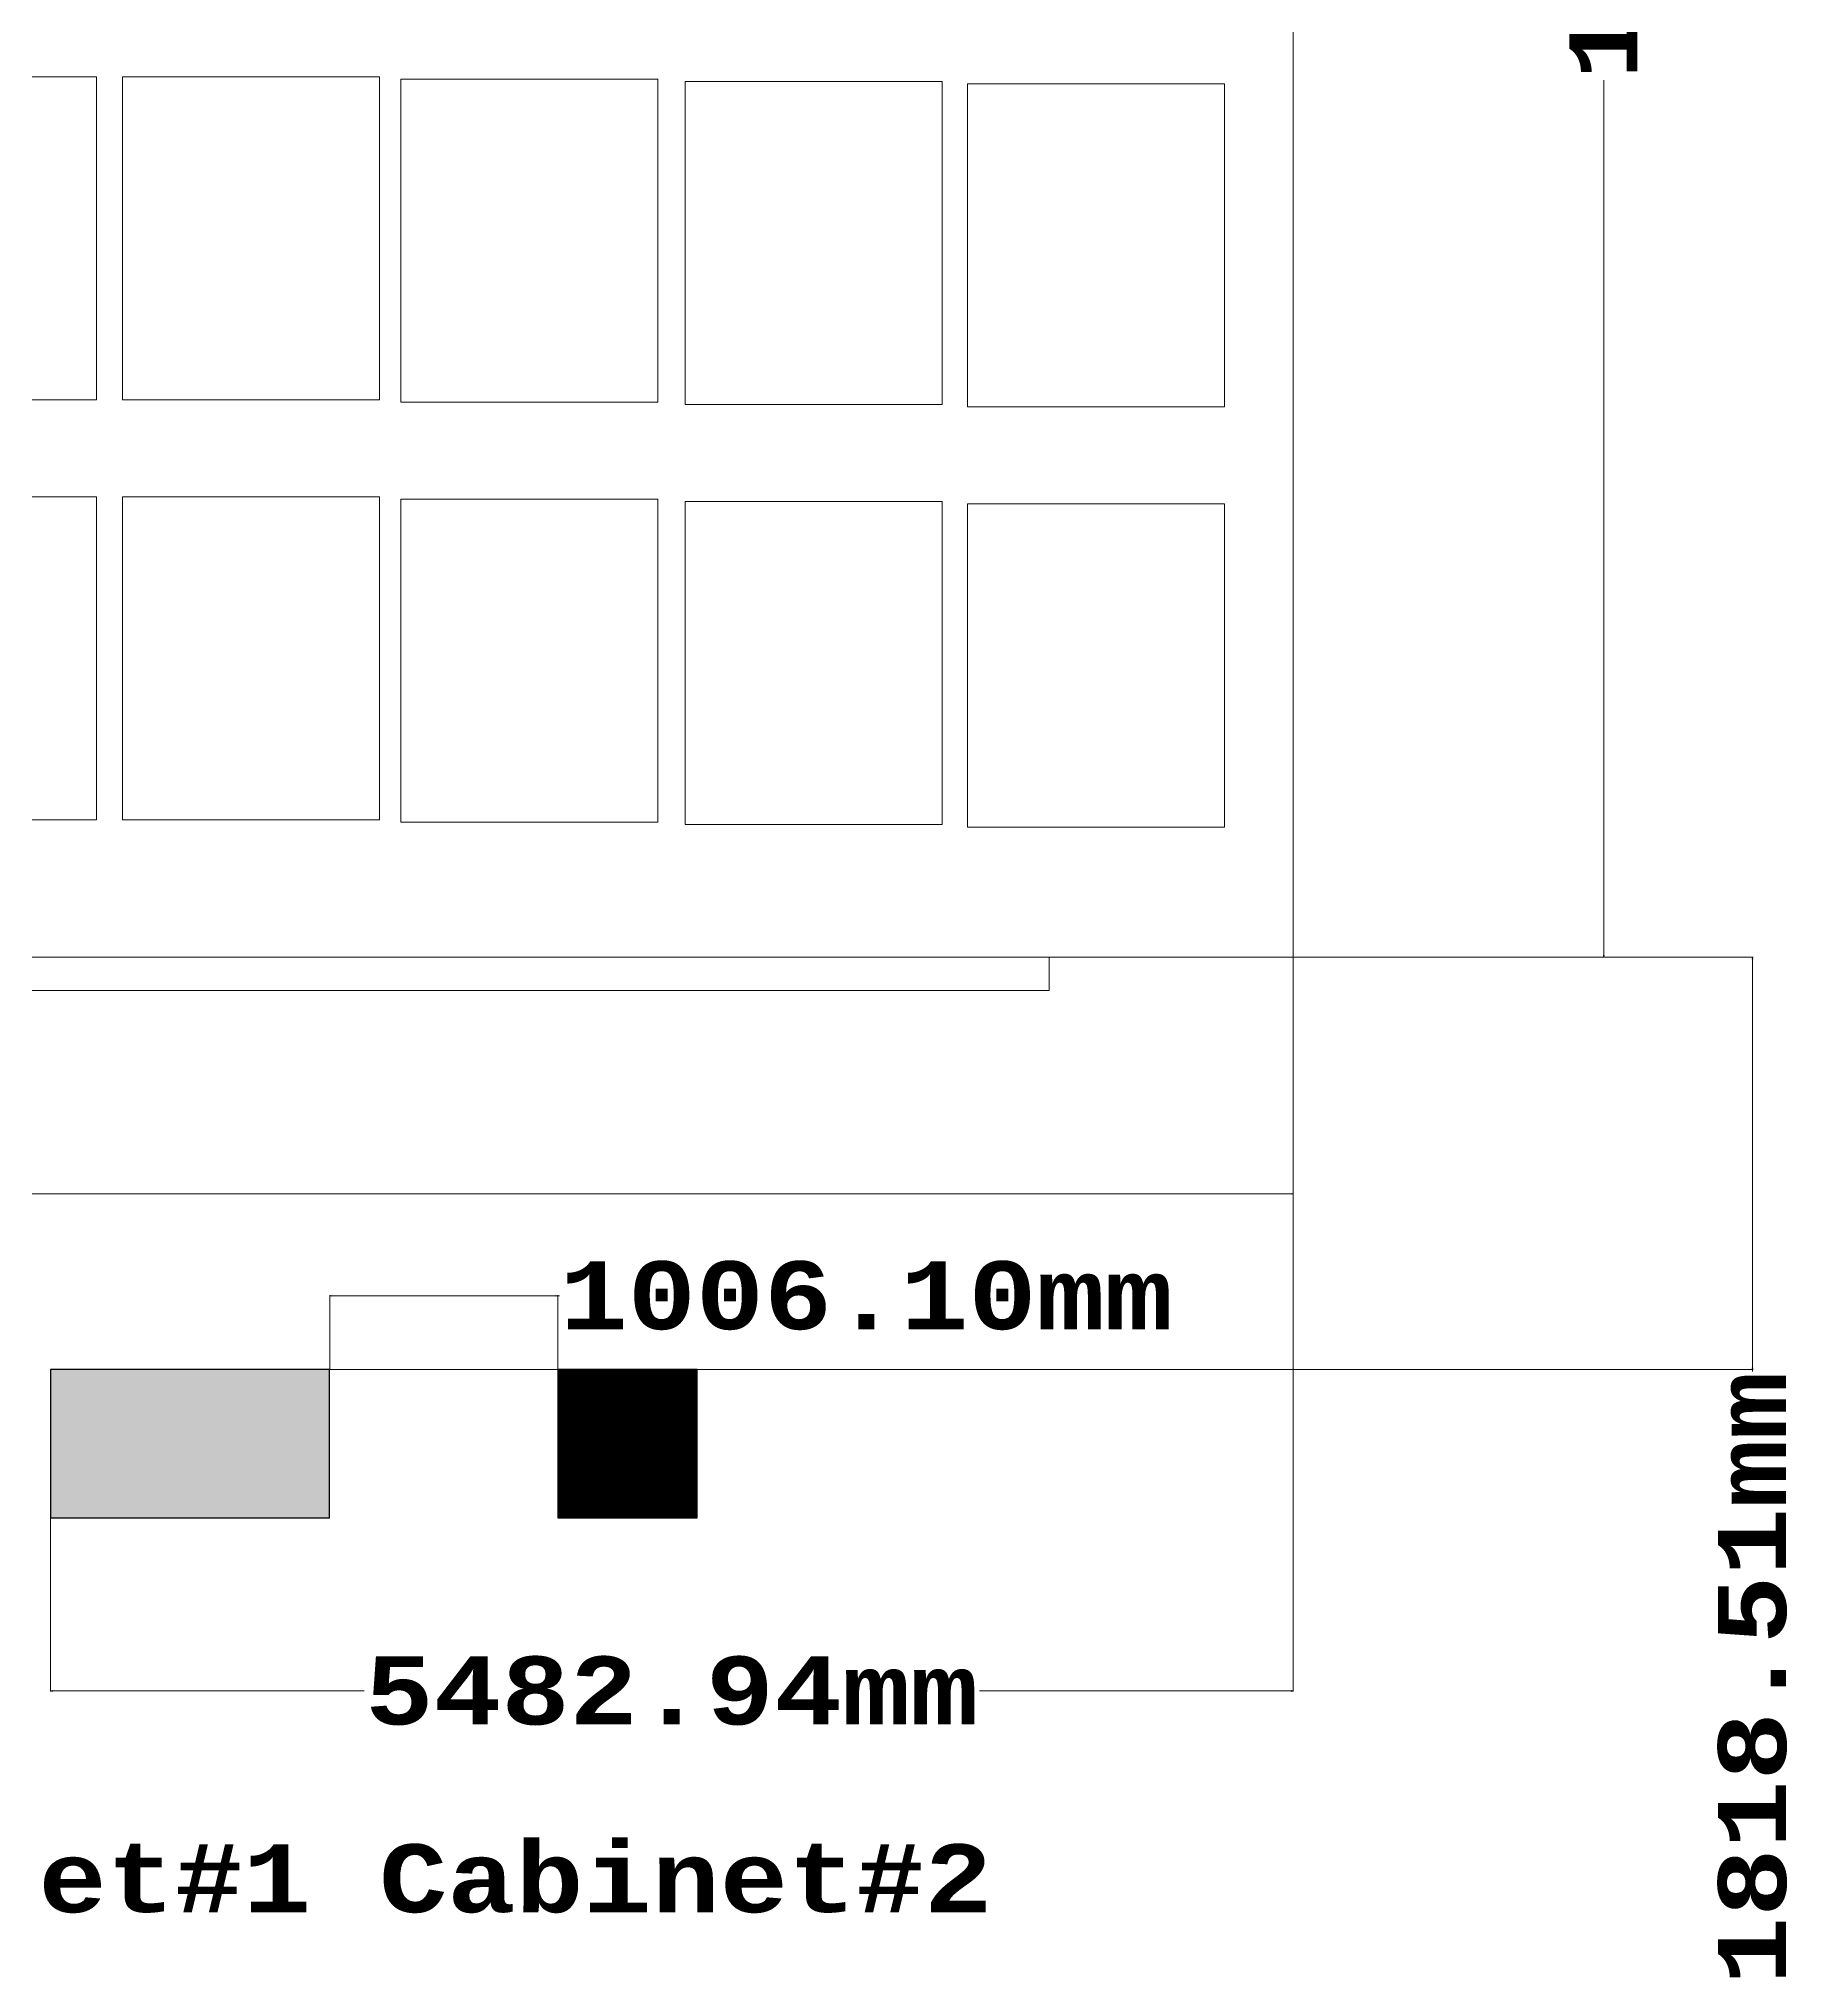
# Model space of a CAD drawing. Header units: millimetres. Extents: x -2681 to 38483, y -18874 to 13786.
# Drawn here: x 12915 to 20675, y -4499 to 4051 of the extents above; entities that cross this region are included whole.
import ezdxf

# ---------------------------------------------------------------- set-up
doc = ezdxf.new("R2010")
doc.units = ezdxf.units.MM
doc.header["$MEASUREMENT"] = 0
doc.layers.get('0').update_dxf_attribs({"lineweight": 20})
doc.layers.add('dimension', color=21, linetype='Continuous')
doc.layers.add('tube', color=21, linetype='Continuous')
doc.layers.add('solar panel', color=160, linetype='Continuous', lineweight=20)
doc.styles.get("Standard").update_dxf_attribs({"font": 'courbd.ttf', "height": 300})
doc.dimstyles.get("Standard").update_dxf_attribs({"dimtxt": 30, "dimasz": 8, "dimexe": 2.18, "dimexo": 2.063, "dimgap": 0.09, "dimtad": 0, "dimzin": 0, "dimdsep": 46, "dimtxsty": 'Standard', "dimblk": 'CLOSEDBLANK', "dimcen": 0.09, "dimclrt": 256, "dimadec": 0, "dimazin": 0, "dimtfac": 1, "dimtofl": 0, "dimtmove": 0, "dimatfit": 3, "dimldrblk": 'CLOSEDBLANK', "dimfxl": 1, "dimtolj": 1, "dimtzin": 0, "dimlwd": 13, "dimlwe": 13, "dimarcsym": 0})

# ---------------------------------------------------------------- blocks, each defined once
blk = doc.blocks.new('_ClosedBlank')
at = {"color": 0, "linetype": 'ByBlock', "lineweight": -2}
for p, q in [((-1, 0.2), (0, 0)), ((-1, 0.2), (-1, -0.2)), ((0, 0), (-1, -0.2))]:
    blk.add_line(p, q, dxfattribs=at)
blk = doc.blocks.new('*D3')
at = {"layer": 'Defpoints', "color": 0, "transparency": 16777216}
for p in [(0, 0), (18450, 0), (18450, -1043)]:
    blk.add_point(p, dxfattribs=at)
at = {"layer": 'dimension', "color": 0, "lineweight": 13, "transparency": 16777216}
for p, q in [((0, -2.1), (0, -1045.2)), ((18450, -2.1), (18450, -1045.2)), ((8, -1043), (7719.6, -1043)), ((18442, -1043), (10730.4, -1043))]:
    blk.add_line(p, q, dxfattribs=at)
at = {"layer": 'dimension', "color": 0, "lineweight": 13, "transparency": 16777216, "xscale": 8, "yscale": 8, "zscale": 8, "rotation": 180}
blk.add_blockref('_ClosedBlank', (0, -1043), dxfattribs=at)
at = {"layer": 'dimension', "color": 0, "lineweight": 13, "transparency": 16777216, "xscale": 8, "yscale": 8, "zscale": 8}
blk.add_blockref('_ClosedBlank', (18450, -1043), dxfattribs=at)
at = {"layer": 'dimension', "transparency": 16777216, "insert": (9225, -1043), "char_height": 300, "attachment_point": 5}
blk.add_mtext('\\A1;18450.00mm', dxfattribs=at)
blk = doc.blocks.new('*D4')
at = {"layer": 'Defpoints', "color": 0, "transparency": 16777216}
for p in [(18450, 10750), (19821.5, 10750), (18450, 0)]:
    blk.add_point(p, dxfattribs=at)
at = {"layer": 'dimension', "color": 0, "lineweight": 13, "transparency": 16777216}
for p, q in [((18452.1, 10750), (19823.7, 10750)), ((19821.5, 10742), (19821.5, 6880.4)), ((19821.5, 8), (19821.5, 3869.6)), ((18452.1, 0), (19823.7, 0))]:
    blk.add_line(p, q, dxfattribs=at)
at = {"layer": 'dimension', "color": 0, "lineweight": 13, "transparency": 16777216, "xscale": 8, "yscale": 8, "zscale": 8}
for p, rotation in [((19821.5, 10750), 90), ((19821.5, 0), 270)]:
    blk.add_blockref('_ClosedBlank', p, dxfattribs=dict(at, rotation=rotation))
at = {"layer": 'dimension', "transparency": 16777216, "insert": (19821.5, 5375), "char_height": 300, "attachment_point": 5, "rotation": 90}
blk.add_mtext('\\A1;10750.00mm', dxfattribs=at)
blk = doc.blocks.new('A$C3b3b693e')
blk.add_lwpolyline([(0, 0), (1134, 0), (1134, 1425.4), (0, 1425.4)], close=True)
blk = doc.blocks.new('*D13')
at = {"layer": 'Defpoints', "color": 0, "lineweight": 20, "transparency": 16777216}
for p in [(18450, 0), (12967.1, -1818.5), (12967.1, -3236.5)]:
    blk.add_point(p, dxfattribs=at)
at = {"layer": 'dimension', "color": 0, "lineweight": 13, "transparency": 16777216}
for p, q in [((18450, -2.1), (18450, -3238.7)), ((12967.1, -1820.6), (12967.1, -3238.7)), ((12975.1, -3236.5), (14350.5, -3236.5)), ((18442, -3236.5), (17066.5, -3236.5))]:
    blk.add_line(p, q, dxfattribs=at)
at = {"layer": 'dimension', "color": 0, "lineweight": 13, "transparency": 16777216, "xscale": 8, "yscale": 8, "zscale": 8, "rotation": 180}
blk.add_blockref('_ClosedBlank', (12967.1, -3236.5), dxfattribs=at)
at = {"layer": 'dimension', "color": 0, "lineweight": 13, "transparency": 16777216, "xscale": 8, "yscale": 8, "zscale": 8}
blk.add_blockref('_ClosedBlank', (18450, -3236.5), dxfattribs=at)
at = {"layer": 'dimension', "lineweight": 20, "transparency": 16777216, "insert": (15708.5, -3236.5), "char_height": 300, "attachment_point": 5}
blk.add_mtext('\\A1;5482.94mm', dxfattribs=at)
blk = doc.blocks.new('*D14')
at = {"layer": 'Defpoints', "color": 0, "lineweight": 20, "transparency": 16777216}
for p in [(18450, 0), (12967.1, -1818.5), (20478, -1818.5)]:
    blk.add_point(p, dxfattribs=at)
at = {"layer": 'dimension', "color": 0, "lineweight": 13, "transparency": 16777216}
for p, q in [((18452.1, 0), (20480.2, 0)), ((20478, -8), (20478, -1810.5)), ((12969.1, -1818.5), (20480.2, -1818.5)), ((20478, -1818.5), (20478, -1826.5))]:
    blk.add_line(p, q, dxfattribs=at)
at = {"layer": 'dimension', "color": 0, "lineweight": 13, "transparency": 16777216, "xscale": 8, "yscale": 8, "zscale": 8}
for p, rotation in [((20478, 0), 90), ((20478, -1818.5), 270)]:
    blk.add_blockref('_ClosedBlank', p, dxfattribs=dict(at, rotation=rotation))
at = {"layer": 'dimension', "lineweight": 20, "transparency": 16777216, "insert": (20478, -3179.9), "char_height": 300, "attachment_point": 5, "rotation": 90}
blk.add_mtext('\\A1;1818.51mm', dxfattribs=at)
blk = doc.blocks.new('*D15')
at = {"layer": 'Defpoints', "color": 0, "lineweight": 20, "transparency": 16777216}
for p in [(15205.1, -1493), (14199, -1818.5), (15205.1, -1818.5)]:
    blk.add_point(p, dxfattribs=at)
at = {"layer": 'dimension', "color": 0, "lineweight": 13, "transparency": 16777216}
for p, q in [((14199, -1816.4), (14199, -1490.8)), ((14207, -1493), (15197.1, -1493)), ((15205.1, -1816.4), (15205.1, -1490.8)), ((15205.1, -1493), (15213.1, -1493))]:
    blk.add_line(p, q, dxfattribs=at)
at = {"layer": 'dimension', "color": 0, "lineweight": 13, "transparency": 16777216, "xscale": 8, "yscale": 8, "zscale": 8, "rotation": 180}
blk.add_blockref('_ClosedBlank', (14199, -1493), dxfattribs=at)
at = {"layer": 'dimension', "color": 0, "lineweight": 13, "transparency": 16777216, "xscale": 8, "yscale": 8, "zscale": 8}
blk.add_blockref('_ClosedBlank', (15205.1, -1493), dxfattribs=at)
at = {"layer": 'dimension', "lineweight": 20, "transparency": 16777216, "insert": (16566.5, -1493), "char_height": 300, "attachment_point": 5}
blk.add_mtext('\\A1;1006.10mm', dxfattribs=at)

msp = doc.modelspace()

# ---------------------------------------------------------------- hatches: boundary and pattern name
at = {"lineweight": 20}
h = msp.add_hatch(dxfattribs=at)
h.set_pattern_fill('ANSI31', color=1)
h.paths.add_polyline_path([(14198.963, -1818.509), (12967.063, -1818.509), (12967.063, -2472.559), (14198.963, -2472.559)])
h = msp.add_hatch(dxfattribs=at)
h.set_pattern_fill('ANSI31', color=1)
h.paths.add_polyline_path([(15821.013, -1818.509), (15205.063, -1818.509), (15205.063, -2472.559), (15821.013, -2472.559)])

# ---------------------------------------------------------------- linework, layer by layer
for p, q in [((18450, 0), (18450, 10750)), ((0, 0), (18450, 0))]:
    msp.add_line(p, q)
at = {"color": 1, "lineweight": 30}
for points in [[(12967.063, -2472.559), (14198.963, -2472.559), (14198.963, -1818.509), (12967.063, -1818.509)], [(15205.063, -2472.559), (15821.013, -2472.559), (15821.013, -1818.509), (15205.063, -1818.509)]]:
    msp.add_lwpolyline(points, close=True, dxfattribs=at)
at = {"layer": 'tube', "lineweight": 20}
msp.add_lwpolyline([(12060, 0), (17373.5, 0), (17373.5, -146), (12060, -146)], dxfattribs=at)

# ---------------------------------------------------------------- block references
at = {"layer": 'solar panel', "lineweight": 20}
for p in [(12035.745, 2458.534), (13284.867, 2458.534), (14513.635, 2448.1), (15767.111, 2437.666), (17014.057, 2427.233), (12035.84, 605.844), (13284.962, 605.844), (14513.73, 595.41), (15767.207, 584.976), (17014.152, 574.543)]:
    msp.add_blockref('A$C3b3b693e', p, dxfattribs=at)

# ---------------------------------------------------------------- texts
at = {"layer": 'dimension', "color": 1, "lineweight": 20}
msp.add_text('ESS Cabinet#1 Cabinet#2', height=300, dxfattribs=at).set_placement((10208.213, -4212.614))

# ---------------------------------------------------------------- dimensions: what is measured, and where the dimension line sits
at = {"layer": 'dimension'}
for p1, p2, distance, picture, middle in [((18450, 0), (18450, 10750), -1371.5, '*D4', (19821.5, 5375)), ((0, 0), (18450, 0), -1043, '*D3', (9225, -1043))]:
    dim = msp.add_aligned_dim(p1=p1, p2=p2, distance=distance, dimstyle='Standard', override={"dimpost": 'mm'}, dxfattribs=at)
    dim.commit()
    dim.dimension.update_dxf_attribs({"geometry": picture, "text_midpoint": middle})
at = {"layer": 'dimension', "lineweight": 20}
dim = msp.add_linear_dim(base=(12967.063, -3236.5), p1=(18450, 0), p2=(12967.063, -1818.509), dimstyle='Standard', override={"dimpost": 'mm'}, dxfattribs=at)
dim.commit()
dim.dimension.update_dxf_attribs({"geometry": '*D13', "text_midpoint": (15708.532, -3236.5), "dimtype": 160})
dim = msp.add_linear_dim(base=(20478, -1818.509), p1=(18450, 0), p2=(12967.063, -1818.509), angle=90, dimstyle='Standard', override={"dimpost": 'mm'}, dxfattribs=at)
dim.commit()
dim.dimension.update_dxf_attribs({"geometry": '*D14', "text_midpoint": (20478, -3179.938)})
dim = msp.add_linear_dim(base=(15205.063, -1493), p1=(14198.963, -1818.509), p2=(15205.063, -1818.509), dimstyle='Standard', override={"dimpost": 'mm'}, dxfattribs=at)
dim.commit()
dim.dimension.update_dxf_attribs({"geometry": '*D15', "text_midpoint": (16566.492, -1493)})

doc.saveas('drawing.dxf')
